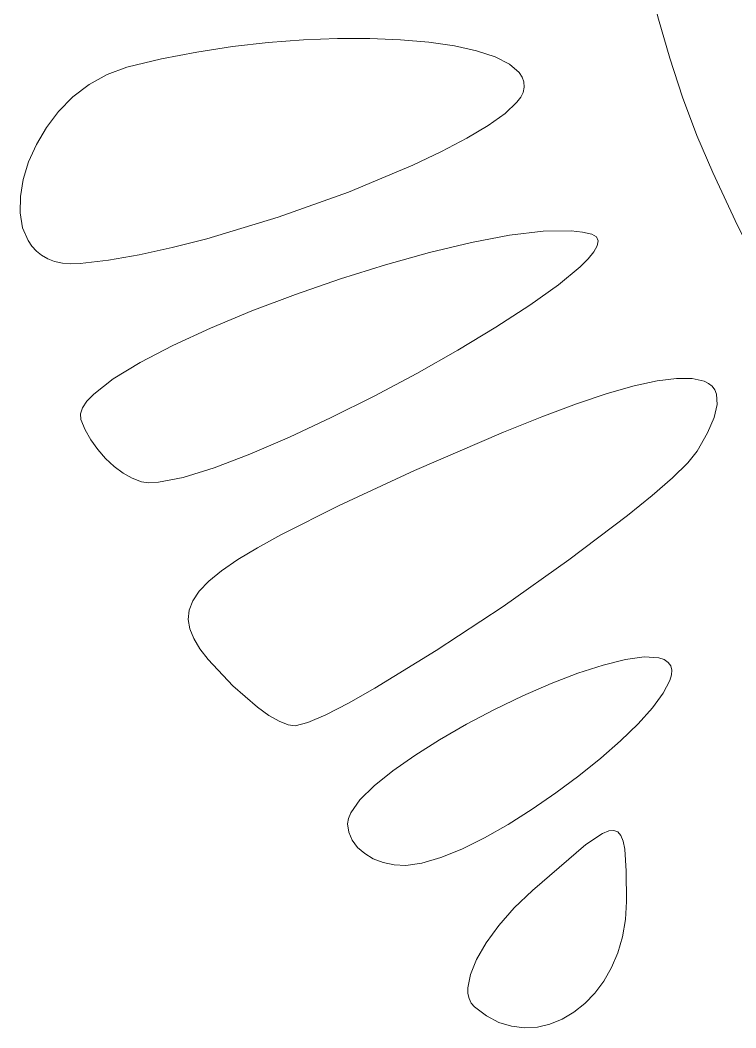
# Model space of a CAD drawing. Header units: millimetres. Extents: x -199 to 251, y -179 to 271.
# Drawn here: x -68.2 to -57.43, y 143.13 to 158.3 of the extents above; entities that cross this region are included whole.
import ezdxf

# ---------------------------------------------------------------- set-up
doc = ezdxf.new("R2010")
doc.units = ezdxf.units.MM
doc.header["$MEASUREMENT"] = 0
doc.layers.add('Camada 1', color=7, linetype='Continuous')

msp = doc.modelspace()

# ---------------------------------------------------------------- linework, layer by layer
at = {"layer": 'Camada 1', "color": 250, "lineweight": 18}
for points, knots in [([(-56.6827, 153.9905), (-56.6827, 153.9905), (-56.5632, 153.869), (-56.5632, 153.869), (-56.5632, 153.869), (-56.5632, 153.869), (-56.4482, 153.785), (-56.4482, 153.785), (-56.4482, 153.785), (-56.4482, 153.785), (-56.336, 153.7374), (-56.336, 153.7374), (-56.336, 153.7374), (-56.336, 153.7374), (-56.2254, 153.7247), (-56.2254, 153.7247), (-56.2254, 153.7247), (-56.2254, 153.7247), (-56.1145, 153.7455), (-56.1145, 153.7455), (-56.1145, 153.7455), (-56.1145, 153.7455), (-56.0021, 153.7986), (-56.0021, 153.7986), (-56.0021, 153.7986), (-56.0021, 153.7986), (-55.8864, 153.8825), (-55.8864, 153.8825), (-55.8864, 153.8825), (-55.8864, 153.8825), (-55.6393, 154.1376), (-55.6393, 154.1376), (-55.6393, 154.1376), (-55.6393, 154.1376), (-55.4696, 154.3619), (-55.4696, 154.3619), (-55.4696, 154.3619), (-55.4696, 154.3619), (-55.3417, 154.5782), (-55.3417, 154.5782), (-55.3417, 154.5782), (-55.3417, 154.5782), (-55.256, 154.7836), (-55.256, 154.7836), (-55.256, 154.7836), (-55.256, 154.7836), (-55.2129, 154.9753), (-55.2129, 154.9753), (-55.2129, 154.9753), (-55.2129, 154.9753), (-55.2127, 155.1501), (-55.2127, 155.1501), (-55.2127, 155.1501), (-55.2127, 155.1501), (-55.2557, 155.3053), (-55.2557, 155.3053), (-55.2557, 155.3053), (-55.2557, 155.3053), (-55.3422, 155.4379), (-55.3422, 155.4379), (-55.3422, 155.4379), (-55.3422, 155.4379), (-55.4727, 155.5449), (-55.4727, 155.5449), (-55.4727, 155.5449), (-55.4727, 155.5449), (-55.5455, 155.6045), (-55.5455, 155.6045), (-55.5455, 155.6045), (-55.5455, 155.6045), (-55.6255, 155.6978), (-55.6255, 155.6978), (-55.6255, 155.6978), (-55.6255, 155.6978), (-55.8034, 155.977), (-55.8034, 155.977), (-55.8034, 155.977), (-55.8034, 155.977), (-56.0001, 156.3667), (-56.0001, 156.3667), (-56.0001, 156.3667), (-56.0001, 156.3667), (-56.2089, 156.8509), (-56.2089, 156.8509), (-56.2089, 156.8509), (-56.2089, 156.8509), (-56.4237, 157.4139), (-56.4237, 157.4139), (-56.4237, 157.4139), (-56.4237, 157.4139), (-56.6379, 158.0396), (-56.6379, 158.0396), (-56.6379, 158.0396), (-56.6379, 158.0396), (-56.845, 158.7121), (-56.845, 158.7121), (-56.845, 158.7121), (-56.845, 158.7121), (-57.0387, 159.4156), (-57.0387, 159.4156), (-57.0387, 159.4156), (-57.0387, 159.4156), (-57.2305, 160.1109), (-57.2305, 160.1109), (-57.2305, 160.1109), (-57.2305, 160.1109), (-57.4318, 160.7596), (-57.4318, 160.7596), (-57.4318, 160.7596), (-57.4318, 160.7596), (-57.6366, 161.3475), (-57.6366, 161.3475), (-57.6366, 161.3475), (-57.6366, 161.3475), (-57.8389, 161.8603), (-57.8389, 161.8603), (-57.8389, 161.8603), (-57.8389, 161.8603), (-58.0327, 162.2838), (-58.0327, 162.2838), (-58.0327, 162.2838), (-58.0327, 162.2838), (-58.212, 162.6039), (-58.212, 162.6039), (-58.212, 162.6039), (-58.212, 162.6039), (-58.3708, 162.8064), (-58.3708, 162.8064), (-58.3708, 162.8064), (-58.3708, 162.8064), (-58.4407, 162.859), (-58.4407, 162.859), (-58.4407, 162.859), (-58.4407, 162.859), (-58.5032, 162.877), (-58.5032, 162.877), (-58.5032, 162.877), (-58.5032, 162.877), (-58.5942, 162.8656), (-58.5942, 162.8656), (-58.5942, 162.8656), (-58.5942, 162.8656), (-58.677, 162.8321), (-58.677, 162.8321), (-58.677, 162.8321), (-58.677, 162.8321), (-58.7517, 162.7773), (-58.7517, 162.7773), (-58.7517, 162.7773), (-58.7517, 162.7773), (-58.8181, 162.7022), (-58.8181, 162.7022), (-58.8181, 162.7022), (-58.8181, 162.7022), (-58.8765, 162.6076), (-58.8765, 162.6076), (-58.8765, 162.6076), (-58.8765, 162.6076), (-58.9271, 162.4944), (-58.9271, 162.4944), (-58.9271, 162.4944), (-58.9271, 162.4944), (-59.0047, 162.2162), (-59.0047, 162.2162), (-59.0047, 162.2162), (-59.0047, 162.2162), (-59.0518, 161.8746), (-59.0518, 161.8746), (-59.0518, 161.8746), (-59.0518, 161.8746), (-59.0692, 161.477), (-59.0692, 161.477), (-59.0692, 161.477), (-59.0692, 161.477), (-59.0575, 161.0304), (-59.0575, 161.0304), (-59.0575, 161.0304), (-59.0575, 161.0304), (-59.0176, 160.5423), (-59.0176, 160.5423), (-59.0176, 160.5423), (-59.0176, 160.5423), (-58.9502, 160.0198), (-58.9502, 160.0198), (-58.9502, 160.0198), (-58.9502, 160.0198), (-58.8561, 159.4701), (-58.8561, 159.4701), (-58.8561, 159.4701), (-58.8561, 159.4701), (-58.7361, 158.9005), (-58.7361, 158.9005), (-58.7361, 158.9005), (-58.7361, 158.9005), (-58.5909, 158.3182), (-58.5909, 158.3182), (-58.5909, 158.3182), (-58.5909, 158.3182), (-58.4212, 157.7305), (-58.4212, 157.7305), (-58.4212, 157.7305), (-58.4212, 157.7305), (-58.228, 157.1445), (-58.228, 157.1445), (-58.228, 157.1445), (-58.228, 157.1445), (-58.0119, 156.5676), (-58.0119, 156.5676), (-58.0119, 156.5676), (-58.0119, 156.5676), (-57.7737, 156.0068), (-57.7737, 156.0068), (-57.7737, 156.0068), (-57.7737, 156.0068), (-57.4012, 155.2091), (-57.4012, 155.2091), (-57.4012, 155.2091), (-57.4012, 155.2091), (-57.0835, 154.5941), (-57.0835, 154.5941), (-57.0835, 154.5941), (-57.0835, 154.5941), (-56.8082, 154.151), (-56.8082, 154.151), (-56.8082, 154.151), (-56.8082, 154.151), (-56.6827, 153.9905), (-56.6827, 153.9905)], [0, 0, 0, 0, 0.0172414, 0.0172414, 0.0172414, 0.0172414, 0.0344828, 0.0344828, 0.0344828, 0.0344828, 0.0517241, 0.0517241, 0.0517241, 0.0517241, 0.0689655, 0.0689655, 0.0689655, 0.0689655, 0.0862069, 0.0862069, 0.0862069, 0.0862069, 0.1034483, 0.1034483, 0.1034483, 0.1034483, 0.1206897, 0.1206897, 0.1206897, 0.1206897, 0.137931, 0.137931, 0.137931, 0.137931, 0.1551724, 0.1551724, 0.1551724, 0.1551724, 0.1724138, 0.1724138, 0.1724138, 0.1724138, 0.1896552, 0.1896552, 0.1896552, 0.1896552, 0.2068966, 0.2068966, 0.2068966, 0.2068966, 0.2241379, 0.2241379, 0.2241379, 0.2241379, 0.2413793, 0.2413793, 0.2413793, 0.2413793, 0.2586207, 0.2586207, 0.2586207, 0.2586207, 0.2758621, 0.2758621, 0.2758621, 0.2758621, 0.2931034, 0.2931034, 0.2931034, 0.2931034, 0.3103448, 0.3103448, 0.3103448, 0.3103448, 0.3275862, 0.3275862, 0.3275862, 0.3275862, 0.3448276, 0.3448276, 0.3448276, 0.3448276, 0.362069, 0.362069, 0.362069, 0.362069, 0.3793103, 0.3793103, 0.3793103, 0.3793103, 0.3965517, 0.3965517, 0.3965517, 0.3965517, 0.4137931, 0.4137931, 0.4137931, 0.4137931, 0.4310345, 0.4310345, 0.4310345, 0.4310345, 0.4482759, 0.4482759, 0.4482759, 0.4482759, 0.4655172, 0.4655172, 0.4655172, 0.4655172, 0.4827586, 0.4827586, 0.4827586, 0.4827586, 0.5, 0.5, 0.5, 0.5, 0.5172414, 0.5172414, 0.5172414, 0.5172414, 0.5344828, 0.5344828, 0.5344828, 0.5344828, 0.5517241, 0.5517241, 0.5517241, 0.5517241, 0.5689655, 0.5689655, 0.5689655, 0.5689655, 0.5862069, 0.5862069, 0.5862069, 0.5862069, 0.6034483, 0.6034483, 0.6034483, 0.6034483, 0.6206897, 0.6206897, 0.6206897, 0.6206897, 0.637931, 0.637931, 0.637931, 0.637931, 0.6551724, 0.6551724, 0.6551724, 0.6551724, 0.6724138, 0.6724138, 0.6724138, 0.6724138, 0.6896552, 0.6896552, 0.6896552, 0.6896552, 0.7068966, 0.7068966, 0.7068966, 0.7068966, 0.7241379, 0.7241379, 0.7241379, 0.7241379, 0.7413793, 0.7413793, 0.7413793, 0.7413793, 0.7586207, 0.7586207, 0.7586207, 0.7586207, 0.7758621, 0.7758621, 0.7758621, 0.7758621, 0.7931034, 0.7931034, 0.7931034, 0.7931034, 0.8103448, 0.8103448, 0.8103448, 0.8103448, 0.8275862, 0.8275862, 0.8275862, 0.8275862, 0.8448276, 0.8448276, 0.8448276, 0.8448276, 0.862069, 0.862069, 0.862069, 0.862069, 0.8793103, 0.8793103, 0.8793103, 0.8793103, 0.8965517, 0.8965517, 0.8965517, 0.8965517, 0.9137931, 0.9137931, 0.9137931, 0.9137931, 0.9310345, 0.9310345, 0.9310345, 0.9310345, 0.9482759, 0.9482759, 0.9482759, 0.9482759, 0.9655172, 0.9655172, 0.9655172, 0.9655172, 1, 1, 1, 1]), ([(-60.6116, 157.2953), (-60.6116, 157.2953), (-60.6164, 157.3722), (-60.6164, 157.3722), (-60.6164, 157.3722), (-60.6164, 157.3722), (-60.6419, 157.445), (-60.6419, 157.445), (-60.6419, 157.445), (-60.6419, 157.445), (-60.6872, 157.5138), (-60.6872, 157.5138), (-60.6872, 157.5138), (-60.6872, 157.5138), (-60.8341, 157.6392), (-60.8341, 157.6392), (-60.8341, 157.6392), (-60.8341, 157.6392), (-61.0502, 157.7478), (-61.0502, 157.7478), (-61.0502, 157.7478), (-61.0502, 157.7478), (-61.3289, 157.8394), (-61.3289, 157.8394), (-61.3289, 157.8394), (-61.3289, 157.8394), (-61.6635, 157.9133), (-61.6635, 157.9133), (-61.6635, 157.9133), (-61.6635, 157.9133), (-62.0471, 157.9692), (-62.0471, 157.9692), (-62.0471, 157.9692), (-62.0471, 157.9692), (-62.473, 158.0068), (-62.473, 158.0068), (-62.473, 158.0068), (-62.473, 158.0068), (-62.9346, 158.0255), (-62.9346, 158.0255), (-62.9346, 158.0255), (-62.9346, 158.0255), (-63.4251, 158.0249), (-63.4251, 158.0249), (-63.4251, 158.0249), (-63.4251, 158.0249), (-63.9376, 158.0046), (-63.9376, 158.0046), (-63.9376, 158.0046), (-63.9376, 158.0046), (-64.4655, 157.9642), (-64.4655, 157.9642), (-64.4655, 157.9642), (-64.4655, 157.9642), (-65.0021, 157.9032), (-65.0021, 157.9032), (-65.0021, 157.9032), (-65.0021, 157.9032), (-65.5406, 157.8213), (-65.5406, 157.8213), (-65.5406, 157.8213), (-65.5406, 157.8213), (-66.0742, 157.7179), (-66.0742, 157.7179), (-66.0742, 157.7179), (-66.0742, 157.7179), (-66.5962, 157.5928), (-66.5962, 157.5928), (-66.5962, 157.5928), (-66.5962, 157.5928), (-66.8931, 157.4862), (-66.8931, 157.4862), (-66.8931, 157.4862), (-66.8931, 157.4862), (-67.1643, 157.335), (-67.1643, 157.335), (-67.1643, 157.335), (-67.1643, 157.335), (-67.4081, 157.1467), (-67.4081, 157.1467), (-67.4081, 157.1467), (-67.4081, 157.1467), (-67.6228, 156.9285), (-67.6228, 156.9285), (-67.6228, 156.9285), (-67.6228, 156.9285), (-67.8065, 156.6877), (-67.8065, 156.6877), (-67.8065, 156.6877), (-67.8065, 156.6877), (-67.9577, 156.4316), (-67.9577, 156.4316), (-67.9577, 156.4316), (-67.9577, 156.4316), (-68.0746, 156.1676), (-68.0746, 156.1676), (-68.0746, 156.1676), (-68.0746, 156.1676), (-68.1554, 155.9029), (-68.1554, 155.9029), (-68.1554, 155.9029), (-68.1554, 155.9029), (-68.1984, 155.6449), (-68.1984, 155.6449), (-68.1984, 155.6449), (-68.1984, 155.6449), (-68.202, 155.4009), (-68.202, 155.4009), (-68.202, 155.4009), (-68.202, 155.4009), (-68.1642, 155.178), (-68.1642, 155.178), (-68.1642, 155.178), (-68.1642, 155.178), (-68.0835, 154.9839), (-68.0835, 154.9839), (-68.0835, 154.9839), (-68.0835, 154.9839), (-68.0265, 154.8998), (-68.0265, 154.8998), (-68.0265, 154.8998), (-68.0265, 154.8998), (-67.9581, 154.8255), (-67.9581, 154.8255), (-67.9581, 154.8255), (-67.9581, 154.8255), (-67.8781, 154.7622), (-67.8781, 154.7622), (-67.8781, 154.7622), (-67.8781, 154.7622), (-67.7863, 154.7104), (-67.7863, 154.7104), (-67.7863, 154.7104), (-67.7863, 154.7104), (-67.6824, 154.6713), (-67.6824, 154.6713), (-67.6824, 154.6713), (-67.6824, 154.6713), (-67.5662, 154.6458), (-67.5662, 154.6458), (-67.5662, 154.6458), (-67.5662, 154.6458), (-67.4376, 154.6347), (-67.4376, 154.6347), (-67.4376, 154.6347), (-67.4376, 154.6347), (-67.2963, 154.639), (-67.2963, 154.639), (-67.2963, 154.639), (-67.2963, 154.639), (-66.8737, 154.6889), (-66.8737, 154.6889), (-66.8737, 154.6889), (-66.8737, 154.6889), (-66.4094, 154.7699), (-66.4094, 154.7699), (-66.4094, 154.7699), (-66.4094, 154.7699), (-65.9126, 154.8787), (-65.9126, 154.8787), (-65.9126, 154.8787), (-65.9126, 154.8787), (-65.3924, 155.0117), (-65.3924, 155.0117), (-65.3924, 155.0117), (-65.3924, 155.0117), (-64.3179, 155.336), (-64.3179, 155.336), (-64.3179, 155.336), (-64.3179, 155.336), (-63.2586, 155.7149), (-63.2586, 155.7149), (-63.2586, 155.7149), (-63.2586, 155.7149), (-62.2873, 156.1203), (-62.2873, 156.1203), (-62.2873, 156.1203), (-62.2873, 156.1203), (-61.8573, 156.3242), (-61.8573, 156.3242), (-61.8573, 156.3242), (-61.8573, 156.3242), (-61.4767, 156.5241), (-61.4767, 156.5241), (-61.4767, 156.5241), (-61.4767, 156.5241), (-61.1543, 156.7167), (-61.1543, 156.7167), (-61.1543, 156.7167), (-61.1543, 156.7167), (-60.8995, 156.8983), (-60.8995, 156.8983), (-60.8995, 156.8983), (-60.8995, 156.8983), (-60.7212, 157.0654), (-60.7212, 157.0654), (-60.7212, 157.0654), (-60.7212, 157.0654), (-60.6635, 157.1425), (-60.6635, 157.1425), (-60.6635, 157.1425), (-60.6635, 157.1425), (-60.6284, 157.2147), (-60.6284, 157.2147), (-60.6284, 157.2147), (-60.6284, 157.2147), (-60.6116, 157.2953), (-60.6116, 157.2953)], [0, 0, 0, 0, 0.0188679, 0.0188679, 0.0188679, 0.0188679, 0.0377358, 0.0377358, 0.0377358, 0.0377358, 0.0566038, 0.0566038, 0.0566038, 0.0566038, 0.0754717, 0.0754717, 0.0754717, 0.0754717, 0.0943396, 0.0943396, 0.0943396, 0.0943396, 0.1132075, 0.1132075, 0.1132075, 0.1132075, 0.1320755, 0.1320755, 0.1320755, 0.1320755, 0.1509434, 0.1509434, 0.1509434, 0.1509434, 0.1698113, 0.1698113, 0.1698113, 0.1698113, 0.1886792, 0.1886792, 0.1886792, 0.1886792, 0.2075472, 0.2075472, 0.2075472, 0.2075472, 0.2264151, 0.2264151, 0.2264151, 0.2264151, 0.245283, 0.245283, 0.245283, 0.245283, 0.2641509, 0.2641509, 0.2641509, 0.2641509, 0.2830189, 0.2830189, 0.2830189, 0.2830189, 0.3018868, 0.3018868, 0.3018868, 0.3018868, 0.3207547, 0.3207547, 0.3207547, 0.3207547, 0.3396226, 0.3396226, 0.3396226, 0.3396226, 0.3584906, 0.3584906, 0.3584906, 0.3584906, 0.3773585, 0.3773585, 0.3773585, 0.3773585, 0.3962264, 0.3962264, 0.3962264, 0.3962264, 0.4150943, 0.4150943, 0.4150943, 0.4150943, 0.4339623, 0.4339623, 0.4339623, 0.4339623, 0.4528302, 0.4528302, 0.4528302, 0.4528302, 0.4716981, 0.4716981, 0.4716981, 0.4716981, 0.490566, 0.490566, 0.490566, 0.490566, 0.509434, 0.509434, 0.509434, 0.509434, 0.5283019, 0.5283019, 0.5283019, 0.5283019, 0.5471698, 0.5471698, 0.5471698, 0.5471698, 0.5660377, 0.5660377, 0.5660377, 0.5660377, 0.5849057, 0.5849057, 0.5849057, 0.5849057, 0.6037736, 0.6037736, 0.6037736, 0.6037736, 0.6226415, 0.6226415, 0.6226415, 0.6226415, 0.6415094, 0.6415094, 0.6415094, 0.6415094, 0.6603774, 0.6603774, 0.6603774, 0.6603774, 0.6792453, 0.6792453, 0.6792453, 0.6792453, 0.6981132, 0.6981132, 0.6981132, 0.6981132, 0.7169811, 0.7169811, 0.7169811, 0.7169811, 0.7358491, 0.7358491, 0.7358491, 0.7358491, 0.754717, 0.754717, 0.754717, 0.754717, 0.7735849, 0.7735849, 0.7735849, 0.7735849, 0.7924528, 0.7924528, 0.7924528, 0.7924528, 0.8113208, 0.8113208, 0.8113208, 0.8113208, 0.8301887, 0.8301887, 0.8301887, 0.8301887, 0.8490566, 0.8490566, 0.8490566, 0.8490566, 0.8679245, 0.8679245, 0.8679245, 0.8679245, 0.8867925, 0.8867925, 0.8867925, 0.8867925, 0.9056604, 0.9056604, 0.9056604, 0.9056604, 0.9245283, 0.9245283, 0.9245283, 0.9245283, 0.9433962, 0.9433962, 0.9433962, 0.9433962, 0.9622642, 0.9622642, 0.9622642, 0.9622642, 1, 1, 1, 1]), ([(-59.498, 154.9791), (-59.498, 154.9791), (-59.5243, 155.0378), (-59.5243, 155.0378), (-59.5243, 155.0378), (-59.5243, 155.0378), (-59.5931, 155.0781), (-59.5931, 155.0781), (-59.5931, 155.0781), (-59.5931, 155.0781), (-59.7354, 155.1128), (-59.7354, 155.1128), (-59.7354, 155.1128), (-59.7354, 155.1128), (-59.9063, 155.1315), (-59.9063, 155.1315), (-59.9063, 155.1315), (-59.9063, 155.1315), (-60.3252, 155.1246), (-60.3252, 155.1246), (-60.3252, 155.1246), (-60.3252, 155.1246), (-60.8317, 155.0635), (-60.8317, 155.0635), (-60.8317, 155.0635), (-60.8317, 155.0635), (-61.4082, 154.9549), (-61.4082, 154.9549), (-61.4082, 154.9549), (-61.4082, 154.9549), (-62.0368, 154.8052), (-62.0368, 154.8052), (-62.0368, 154.8052), (-62.0368, 154.8052), (-62.6996, 154.6208), (-62.6996, 154.6208), (-62.6996, 154.6208), (-62.6996, 154.6208), (-63.3788, 154.4082), (-63.3788, 154.4082), (-63.3788, 154.4082), (-63.3788, 154.4082), (-64.0566, 154.174), (-64.0566, 154.174), (-64.0566, 154.174), (-64.0566, 154.174), (-64.7152, 153.9244), (-64.7152, 153.9244), (-64.7152, 153.9244), (-64.7152, 153.9244), (-65.3366, 153.6659), (-65.3366, 153.6659), (-65.3366, 153.6659), (-65.3366, 153.6659), (-65.9032, 153.4051), (-65.9032, 153.4051), (-65.9032, 153.4051), (-65.9032, 153.4051), (-66.397, 153.1484), (-66.397, 153.1484), (-66.397, 153.1484), (-66.397, 153.1484), (-66.8001, 152.9022), (-66.8001, 152.9022), (-66.8001, 152.9022), (-66.8001, 152.9022), (-67.0949, 152.6729), (-67.0949, 152.6729), (-67.0949, 152.6729), (-67.0949, 152.6729), (-67.1961, 152.5667), (-67.1961, 152.5667), (-67.1961, 152.5667), (-67.1961, 152.5667), (-67.2634, 152.4671), (-67.2634, 152.4671), (-67.2634, 152.4671), (-67.2634, 152.4671), (-67.2948, 152.375), (-67.2948, 152.375), (-67.2948, 152.375), (-67.2948, 152.375), (-67.2879, 152.2913), (-67.2879, 152.2913), (-67.2879, 152.2913), (-67.2879, 152.2913), (-67.2235, 152.136), (-67.2235, 152.136), (-67.2235, 152.136), (-67.2235, 152.136), (-67.1376, 151.984), (-67.1376, 151.984), (-67.1376, 151.984), (-67.1376, 151.984), (-67.0338, 151.8389), (-67.0338, 151.8389), (-67.0338, 151.8389), (-67.0338, 151.8389), (-66.9157, 151.7048), (-66.9157, 151.7048), (-66.9157, 151.7048), (-66.9157, 151.7048), (-66.7873, 151.5854), (-66.7873, 151.5854), (-66.7873, 151.5854), (-66.7873, 151.5854), (-66.6522, 151.4847), (-66.6522, 151.4847), (-66.6522, 151.4847), (-66.6522, 151.4847), (-66.5143, 151.4063), (-66.5143, 151.4063), (-66.5143, 151.4063), (-66.5143, 151.4063), (-66.3771, 151.3542), (-66.3771, 151.3542), (-66.3771, 151.3542), (-66.3771, 151.3542), (-66.2634, 151.3385), (-66.2634, 151.3385), (-66.2634, 151.3385), (-66.2634, 151.3385), (-66.119, 151.3448), (-66.119, 151.3448), (-66.119, 151.3448), (-66.119, 151.3448), (-65.7473, 151.4179), (-65.7473, 151.4179), (-65.7473, 151.4179), (-65.7473, 151.4179), (-65.2819, 151.5625), (-65.2819, 151.5625), (-65.2819, 151.5625), (-65.2819, 151.5625), (-64.7421, 151.7682), (-64.7421, 151.7682), (-64.7421, 151.7682), (-64.7421, 151.7682), (-64.1476, 152.0239), (-64.1476, 152.0239), (-64.1476, 152.0239), (-64.1476, 152.0239), (-63.518, 152.3192), (-63.518, 152.3192), (-63.518, 152.3192), (-63.518, 152.3192), (-62.8727, 152.6431), (-62.8727, 152.6431), (-62.8727, 152.6431), (-62.8727, 152.6431), (-62.2314, 152.985), (-62.2314, 152.985), (-62.2314, 152.985), (-62.2314, 152.985), (-61.6137, 153.3341), (-61.6137, 153.3341), (-61.6137, 153.3341), (-61.6137, 153.3341), (-61.0391, 153.6797), (-61.0391, 153.6797), (-61.0391, 153.6797), (-61.0391, 153.6797), (-60.5272, 154.0111), (-60.5272, 154.0111), (-60.5272, 154.0111), (-60.5272, 154.0111), (-60.0976, 154.3174), (-60.0976, 154.3174), (-60.0976, 154.3174), (-60.0976, 154.3174), (-59.7698, 154.5881), (-59.7698, 154.5881), (-59.7698, 154.5881), (-59.7698, 154.5881), (-59.6502, 154.7066), (-59.6502, 154.7066), (-59.6502, 154.7066), (-59.6502, 154.7066), (-59.5634, 154.8122), (-59.5634, 154.8122), (-59.5634, 154.8122), (-59.5634, 154.8122), (-59.5118, 154.9035), (-59.5118, 154.9035), (-59.5118, 154.9035), (-59.5118, 154.9035), (-59.498, 154.9791), (-59.498, 154.9791)], [0, 0, 0, 0, 0.0208333, 0.0208333, 0.0208333, 0.0208333, 0.0416667, 0.0416667, 0.0416667, 0.0416667, 0.0625, 0.0625, 0.0625, 0.0625, 0.0833333, 0.0833333, 0.0833333, 0.0833333, 0.1041667, 0.1041667, 0.1041667, 0.1041667, 0.125, 0.125, 0.125, 0.125, 0.1458333, 0.1458333, 0.1458333, 0.1458333, 0.1666667, 0.1666667, 0.1666667, 0.1666667, 0.1875, 0.1875, 0.1875, 0.1875, 0.2083333, 0.2083333, 0.2083333, 0.2083333, 0.2291667, 0.2291667, 0.2291667, 0.2291667, 0.25, 0.25, 0.25, 0.25, 0.2708333, 0.2708333, 0.2708333, 0.2708333, 0.2916667, 0.2916667, 0.2916667, 0.2916667, 0.3125, 0.3125, 0.3125, 0.3125, 0.3333333, 0.3333333, 0.3333333, 0.3333333, 0.3541667, 0.3541667, 0.3541667, 0.3541667, 0.375, 0.375, 0.375, 0.375, 0.3958333, 0.3958333, 0.3958333, 0.3958333, 0.4166667, 0.4166667, 0.4166667, 0.4166667, 0.4375, 0.4375, 0.4375, 0.4375, 0.4583333, 0.4583333, 0.4583333, 0.4583333, 0.4791667, 0.4791667, 0.4791667, 0.4791667, 0.5, 0.5, 0.5, 0.5, 0.5208333, 0.5208333, 0.5208333, 0.5208333, 0.5416667, 0.5416667, 0.5416667, 0.5416667, 0.5625, 0.5625, 0.5625, 0.5625, 0.5833333, 0.5833333, 0.5833333, 0.5833333, 0.6041667, 0.6041667, 0.6041667, 0.6041667, 0.625, 0.625, 0.625, 0.625, 0.6458333, 0.6458333, 0.6458333, 0.6458333, 0.6666667, 0.6666667, 0.6666667, 0.6666667, 0.6875, 0.6875, 0.6875, 0.6875, 0.7083333, 0.7083333, 0.7083333, 0.7083333, 0.7291667, 0.7291667, 0.7291667, 0.7291667, 0.75, 0.75, 0.75, 0.75, 0.7708333, 0.7708333, 0.7708333, 0.7708333, 0.7916667, 0.7916667, 0.7916667, 0.7916667, 0.8125, 0.8125, 0.8125, 0.8125, 0.8333333, 0.8333333, 0.8333333, 0.8333333, 0.8541667, 0.8541667, 0.8541667, 0.8541667, 0.875, 0.875, 0.875, 0.875, 0.8958333, 0.8958333, 0.8958333, 0.8958333, 0.9166667, 0.9166667, 0.9166667, 0.9166667, 0.9375, 0.9375, 0.9375, 0.9375, 0.9583333, 0.9583333, 0.9583333, 0.9583333, 1, 1, 1, 1]), ([(-57.7532, 152.3217), (-57.7532, 152.3217), (-57.7079, 152.5164), (-57.7079, 152.5164), (-57.7079, 152.5164), (-57.7079, 152.5164), (-57.7179, 152.6726), (-57.7179, 152.6726), (-57.7179, 152.6726), (-57.7179, 152.6726), (-57.7437, 152.7361), (-57.7437, 152.7361), (-57.7437, 152.7361), (-57.7437, 152.7361), (-57.7835, 152.7899), (-57.7835, 152.7899), (-57.7835, 152.7899), (-57.7835, 152.7899), (-57.8372, 152.8341), (-57.8372, 152.8341), (-57.8372, 152.8341), (-57.8372, 152.8341), (-57.9049, 152.8687), (-57.9049, 152.8687), (-57.9049, 152.8687), (-57.9049, 152.8687), (-58.0826, 152.9085), (-58.0826, 152.9085), (-58.0826, 152.9085), (-58.0826, 152.9085), (-58.3168, 152.9097), (-58.3168, 152.9097), (-58.3168, 152.9097), (-58.3168, 152.9097), (-58.6078, 152.872), (-58.6078, 152.872), (-58.6078, 152.872), (-58.6078, 152.872), (-58.9558, 152.7956), (-58.9558, 152.7956), (-58.9558, 152.7956), (-58.9558, 152.7956), (-59.3614, 152.6803), (-59.3614, 152.6803), (-59.3614, 152.6803), (-59.3614, 152.6803), (-59.8247, 152.5261), (-59.8247, 152.5261), (-59.8247, 152.5261), (-59.8247, 152.5261), (-60.346, 152.3331), (-60.346, 152.3331), (-60.346, 152.3331), (-60.346, 152.3331), (-60.9258, 152.1011), (-60.9258, 152.1011), (-60.9258, 152.1011), (-60.9258, 152.1011), (-62.2616, 151.5204), (-62.2616, 151.5204), (-62.2616, 151.5204), (-62.2616, 151.5204), (-63.3962, 150.9951), (-63.3962, 150.9951), (-63.3962, 150.9951), (-63.3962, 150.9951), (-64.2776, 150.5548), (-64.2776, 150.5548), (-64.2776, 150.5548), (-64.2776, 150.5548), (-64.6297, 150.3609), (-64.6297, 150.3609), (-64.6297, 150.3609), (-64.6297, 150.3609), (-64.926, 150.1814), (-64.926, 150.1814), (-64.926, 150.1814), (-64.926, 150.1814), (-65.169, 150.014), (-65.169, 150.014), (-65.169, 150.014), (-65.169, 150.014), (-65.3613, 149.8565), (-65.3613, 149.8565), (-65.3613, 149.8565), (-65.3613, 149.8565), (-65.5053, 149.7067), (-65.5053, 149.7067), (-65.5053, 149.7067), (-65.5053, 149.7067), (-65.6035, 149.5621), (-65.6035, 149.5621), (-65.6035, 149.5621), (-65.6035, 149.5621), (-65.6584, 149.4206), (-65.6584, 149.4206), (-65.6584, 149.4206), (-65.6584, 149.4206), (-65.6726, 149.2798), (-65.6726, 149.2798), (-65.6726, 149.2798), (-65.6726, 149.2798), (-65.6484, 149.1375), (-65.6484, 149.1375), (-65.6484, 149.1375), (-65.6484, 149.1375), (-65.5885, 148.9915), (-65.5885, 148.9915), (-65.5885, 148.9915), (-65.5885, 148.9915), (-65.4952, 148.8394), (-65.4952, 148.8394), (-65.4952, 148.8394), (-65.4952, 148.8394), (-65.3711, 148.6789), (-65.3711, 148.6789), (-65.3711, 148.6789), (-65.3711, 148.6789), (-64.9981, 148.2792), (-64.9981, 148.2792), (-64.9981, 148.2792), (-64.9981, 148.2792), (-64.6267, 147.9579), (-64.6267, 147.9579), (-64.6267, 147.9579), (-64.6267, 147.9579), (-64.4551, 147.8369), (-64.4551, 147.8369), (-64.4551, 147.8369), (-64.4551, 147.8369), (-64.3, 147.7478), (-64.3, 147.7478), (-64.3, 147.7478), (-64.3, 147.7478), (-64.1667, 147.6947), (-64.1667, 147.6947), (-64.1667, 147.6947), (-64.1667, 147.6947), (-64.0607, 147.6815), (-64.0607, 147.6815), (-64.0607, 147.6815), (-64.0607, 147.6815), (-63.8711, 147.731), (-63.8711, 147.731), (-63.8711, 147.731), (-63.8711, 147.731), (-63.5995, 147.8471), (-63.5995, 147.8471), (-63.5995, 147.8471), (-63.5995, 147.8471), (-63.2583, 148.0216), (-63.2583, 148.0216), (-63.2583, 148.0216), (-63.2583, 148.0216), (-62.8594, 148.2461), (-62.8594, 148.2461), (-62.8594, 148.2461), (-62.8594, 148.2461), (-61.9375, 148.8118), (-61.9375, 148.8118), (-61.9375, 148.8118), (-61.9375, 148.8118), (-60.9313, 149.478), (-60.9313, 149.478), (-60.9313, 149.478), (-60.9313, 149.478), (-59.938, 150.1779), (-59.938, 150.1779), (-59.938, 150.1779), (-59.938, 150.1779), (-59.0548, 150.8453), (-59.0548, 150.8453), (-59.0548, 150.8453), (-59.0548, 150.8453), (-58.685, 151.146), (-58.685, 151.146), (-58.685, 151.146), (-58.685, 151.146), (-58.3791, 151.4135), (-58.3791, 151.4135), (-58.3791, 151.4135), (-58.3791, 151.4135), (-58.1495, 151.6397), (-58.1495, 151.6397), (-58.1495, 151.6397), (-58.1495, 151.6397), (-58.0082, 151.8161), (-58.0082, 151.8161), (-58.0082, 151.8161), (-58.0082, 151.8161), (-57.8534, 152.0882), (-57.8534, 152.0882), (-57.8534, 152.0882), (-57.8534, 152.0882), (-57.7532, 152.3217), (-57.7532, 152.3217)], [0, 0, 0, 0, 0.02, 0.02, 0.02, 0.02, 0.04, 0.04, 0.04, 0.04, 0.06, 0.06, 0.06, 0.06, 0.08, 0.08, 0.08, 0.08, 0.1, 0.1, 0.1, 0.1, 0.12, 0.12, 0.12, 0.12, 0.14, 0.14, 0.14, 0.14, 0.16, 0.16, 0.16, 0.16, 0.18, 0.18, 0.18, 0.18, 0.2, 0.2, 0.2, 0.2, 0.22, 0.22, 0.22, 0.22, 0.24, 0.24, 0.24, 0.24, 0.26, 0.26, 0.26, 0.26, 0.28, 0.28, 0.28, 0.28, 0.3, 0.3, 0.3, 0.3, 0.32, 0.32, 0.32, 0.32, 0.34, 0.34, 0.34, 0.34, 0.36, 0.36, 0.36, 0.36, 0.38, 0.38, 0.38, 0.38, 0.4, 0.4, 0.4, 0.4, 0.42, 0.42, 0.42, 0.42, 0.44, 0.44, 0.44, 0.44, 0.46, 0.46, 0.46, 0.46, 0.48, 0.48, 0.48, 0.48, 0.5, 0.5, 0.5, 0.5, 0.52, 0.52, 0.52, 0.52, 0.54, 0.54, 0.54, 0.54, 0.56, 0.56, 0.56, 0.56, 0.58, 0.58, 0.58, 0.58, 0.6, 0.6, 0.6, 0.6, 0.62, 0.62, 0.62, 0.62, 0.64, 0.64, 0.64, 0.64, 0.66, 0.66, 0.66, 0.66, 0.68, 0.68, 0.68, 0.68, 0.7, 0.7, 0.7, 0.7, 0.72, 0.72, 0.72, 0.72, 0.74, 0.74, 0.74, 0.74, 0.76, 0.76, 0.76, 0.76, 0.78, 0.78, 0.78, 0.78, 0.8, 0.8, 0.8, 0.8, 0.82, 0.82, 0.82, 0.82, 0.84, 0.84, 0.84, 0.84, 0.86, 0.86, 0.86, 0.86, 0.88, 0.88, 0.88, 0.88, 0.9, 0.9, 0.9, 0.9, 0.92, 0.92, 0.92, 0.92, 0.94, 0.94, 0.94, 0.94, 0.96, 0.96, 0.96, 0.96, 1, 1, 1, 1]), ([(-58.4194, 148.3614), (-58.4194, 148.3614), (-58.3957, 148.4448), (-58.3957, 148.4448), (-58.3957, 148.4448), (-58.3957, 148.4448), (-58.3911, 148.5188), (-58.3911, 148.5188), (-58.3911, 148.5188), (-58.3911, 148.5188), (-58.4065, 148.5825), (-58.4065, 148.5825), (-58.4065, 148.5825), (-58.4065, 148.5825), (-58.4429, 148.6352), (-58.4429, 148.6352), (-58.4429, 148.6352), (-58.4429, 148.6352), (-58.5044, 148.6777), (-58.5044, 148.6777), (-58.5044, 148.6777), (-58.5044, 148.6777), (-58.5863, 148.705), (-58.5863, 148.705), (-58.5863, 148.705), (-58.5863, 148.705), (-58.8058, 148.7176), (-58.8058, 148.7176), (-58.8058, 148.7176), (-58.8058, 148.7176), (-59.0894, 148.679), (-59.0894, 148.679), (-59.0894, 148.679), (-59.0894, 148.679), (-59.4256, 148.595), (-59.4256, 148.595), (-59.4256, 148.595), (-59.4256, 148.595), (-59.8025, 148.4716), (-59.8025, 148.4716), (-59.8025, 148.4716), (-59.8025, 148.4716), (-60.2084, 148.3146), (-60.2084, 148.3146), (-60.2084, 148.3146), (-60.2084, 148.3146), (-60.6315, 148.1301), (-60.6315, 148.1301), (-60.6315, 148.1301), (-60.6315, 148.1301), (-61.0599, 147.9239), (-61.0599, 147.9239), (-61.0599, 147.9239), (-61.0599, 147.9239), (-61.4821, 147.702), (-61.4821, 147.702), (-61.4821, 147.702), (-61.4821, 147.702), (-61.8861, 147.4703), (-61.8861, 147.4703), (-61.8861, 147.4703), (-61.8861, 147.4703), (-62.2603, 147.2346), (-62.2603, 147.2346), (-62.2603, 147.2346), (-62.2603, 147.2346), (-62.5928, 147.001), (-62.5928, 147.001), (-62.5928, 147.001), (-62.5928, 147.001), (-62.8719, 146.7753), (-62.8719, 146.7753), (-62.8719, 146.7753), (-62.8719, 146.7753), (-63.0858, 146.5635), (-63.0858, 146.5635), (-63.0858, 146.5635), (-63.0858, 146.5635), (-63.2228, 146.3714), (-63.2228, 146.3714), (-63.2228, 146.3714), (-63.2228, 146.3714), (-63.2588, 146.2846), (-63.2588, 146.2846), (-63.2588, 146.2846), (-63.2588, 146.2846), (-63.2711, 146.205), (-63.2711, 146.205), (-63.2711, 146.205), (-63.2711, 146.205), (-63.2532, 146.0763), (-63.2532, 146.0763), (-63.2532, 146.0763), (-63.2532, 146.0763), (-63.2021, 145.9569), (-63.2021, 145.9569), (-63.2021, 145.9569), (-63.2021, 145.9569), (-63.1212, 145.8493), (-63.1212, 145.8493), (-63.1212, 145.8493), (-63.1212, 145.8493), (-63.0142, 145.7561), (-63.0142, 145.7561), (-63.0142, 145.7561), (-63.0142, 145.7561), (-62.8846, 145.6798), (-62.8846, 145.6798), (-62.8846, 145.6798), (-62.8846, 145.6798), (-62.736, 145.623), (-62.736, 145.623), (-62.736, 145.623), (-62.736, 145.623), (-62.5719, 145.5883), (-62.5719, 145.5883), (-62.5719, 145.5883), (-62.5719, 145.5883), (-62.3961, 145.5783), (-62.3961, 145.5783), (-62.3961, 145.5783), (-62.3961, 145.5783), (-62.152, 145.6105), (-62.152, 145.6105), (-62.152, 145.6105), (-62.152, 145.6105), (-61.8674, 145.6951), (-61.8674, 145.6951), (-61.8674, 145.6951), (-61.8674, 145.6951), (-61.5507, 145.8253), (-61.5507, 145.8253), (-61.5507, 145.8253), (-61.5507, 145.8253), (-61.2105, 145.9945), (-61.2105, 145.9945), (-61.2105, 145.9945), (-61.2105, 145.9945), (-60.8557, 146.1959), (-60.8557, 146.1959), (-60.8557, 146.1959), (-60.8557, 146.1959), (-60.4946, 146.423), (-60.4946, 146.423), (-60.4946, 146.423), (-60.4946, 146.423), (-60.136, 146.669), (-60.136, 146.669), (-60.136, 146.669), (-60.136, 146.669), (-59.7884, 146.9272), (-59.7884, 146.9272), (-59.7884, 146.9272), (-59.7884, 146.9272), (-59.4606, 147.1912), (-59.4606, 147.1912), (-59.4606, 147.1912), (-59.4606, 147.1912), (-59.1612, 147.454), (-59.1612, 147.454), (-59.1612, 147.454), (-59.1612, 147.454), (-58.8987, 147.7091), (-58.8987, 147.7091), (-58.8987, 147.7091), (-58.8987, 147.7091), (-58.6818, 147.9498), (-58.6818, 147.9498), (-58.6818, 147.9498), (-58.6818, 147.9498), (-58.5192, 148.1695), (-58.5192, 148.1695), (-58.5192, 148.1695), (-58.5192, 148.1695), (-58.4194, 148.3614), (-58.4194, 148.3614)], [0, 0, 0, 0, 0.0222222, 0.0222222, 0.0222222, 0.0222222, 0.0444444, 0.0444444, 0.0444444, 0.0444444, 0.0666667, 0.0666667, 0.0666667, 0.0666667, 0.0888889, 0.0888889, 0.0888889, 0.0888889, 0.1111111, 0.1111111, 0.1111111, 0.1111111, 0.1333333, 0.1333333, 0.1333333, 0.1333333, 0.1555556, 0.1555556, 0.1555556, 0.1555556, 0.1777778, 0.1777778, 0.1777778, 0.1777778, 0.2, 0.2, 0.2, 0.2, 0.2222222, 0.2222222, 0.2222222, 0.2222222, 0.2444444, 0.2444444, 0.2444444, 0.2444444, 0.2666667, 0.2666667, 0.2666667, 0.2666667, 0.2888889, 0.2888889, 0.2888889, 0.2888889, 0.3111111, 0.3111111, 0.3111111, 0.3111111, 0.3333333, 0.3333333, 0.3333333, 0.3333333, 0.3555556, 0.3555556, 0.3555556, 0.3555556, 0.3777778, 0.3777778, 0.3777778, 0.3777778, 0.4, 0.4, 0.4, 0.4, 0.4222222, 0.4222222, 0.4222222, 0.4222222, 0.4444444, 0.4444444, 0.4444444, 0.4444444, 0.4666667, 0.4666667, 0.4666667, 0.4666667, 0.4888889, 0.4888889, 0.4888889, 0.4888889, 0.5111111, 0.5111111, 0.5111111, 0.5111111, 0.5333333, 0.5333333, 0.5333333, 0.5333333, 0.5555556, 0.5555556, 0.5555556, 0.5555556, 0.5777778, 0.5777778, 0.5777778, 0.5777778, 0.6, 0.6, 0.6, 0.6, 0.6222222, 0.6222222, 0.6222222, 0.6222222, 0.6444444, 0.6444444, 0.6444444, 0.6444444, 0.6666667, 0.6666667, 0.6666667, 0.6666667, 0.6888889, 0.6888889, 0.6888889, 0.6888889, 0.7111111, 0.7111111, 0.7111111, 0.7111111, 0.7333333, 0.7333333, 0.7333333, 0.7333333, 0.7555556, 0.7555556, 0.7555556, 0.7555556, 0.7777778, 0.7777778, 0.7777778, 0.7777778, 0.8, 0.8, 0.8, 0.8, 0.8222222, 0.8222222, 0.8222222, 0.8222222, 0.8444444, 0.8444444, 0.8444444, 0.8444444, 0.8666667, 0.8666667, 0.8666667, 0.8666667, 0.8888889, 0.8888889, 0.8888889, 0.8888889, 0.9111111, 0.9111111, 0.9111111, 0.9111111, 0.9333333, 0.9333333, 0.9333333, 0.9333333, 0.9555556, 0.9555556, 0.9555556, 0.9555556, 1, 1, 1, 1]), ([(-59.0752, 145.4941), (-59.0752, 145.4941), (-59.0983, 145.8242), (-59.0983, 145.8242), (-59.0983, 145.8242), (-59.0983, 145.8242), (-59.1217, 145.9415), (-59.1217, 145.9415), (-59.1217, 145.9415), (-59.1217, 145.9415), (-59.1556, 146.0273), (-59.1556, 146.0273), (-59.1556, 146.0273), (-59.1556, 146.0273), (-59.2017, 146.0819), (-59.2017, 146.0819), (-59.2017, 146.0819), (-59.2017, 146.0819), (-59.2622, 146.1054), (-59.2622, 146.1054), (-59.2622, 146.1054), (-59.2622, 146.1054), (-59.3388, 146.098), (-59.3388, 146.098), (-59.3388, 146.098), (-59.3388, 146.098), (-59.4334, 146.0601), (-59.4334, 146.0601), (-59.4334, 146.0601), (-59.4334, 146.0601), (-59.6845, 145.8932), (-59.6845, 145.8932), (-59.6845, 145.8932), (-59.6845, 145.8932), (-60.4877, 145.2022), (-60.4877, 145.2022), (-60.4877, 145.2022), (-60.4877, 145.2022), (-60.7613, 144.9374), (-60.7613, 144.9374), (-60.7613, 144.9374), (-60.7613, 144.9374), (-60.995, 144.6713), (-60.995, 144.6713), (-60.995, 144.6713), (-60.995, 144.6713), (-61.1854, 144.4112), (-61.1854, 144.4112), (-61.1854, 144.4112), (-61.1854, 144.4112), (-61.329, 144.164), (-61.329, 144.164), (-61.329, 144.164), (-61.329, 144.164), (-61.4221, 143.9372), (-61.4221, 143.9372), (-61.4221, 143.9372), (-61.4221, 143.9372), (-61.4611, 143.7378), (-61.4611, 143.7378), (-61.4611, 143.7378), (-61.4611, 143.7378), (-61.4593, 143.6507), (-61.4593, 143.6507), (-61.4593, 143.6507), (-61.4593, 143.6507), (-61.4426, 143.573), (-61.4426, 143.573), (-61.4426, 143.573), (-61.4426, 143.573), (-61.4105, 143.5059), (-61.4105, 143.5059), (-61.4105, 143.5059), (-61.4105, 143.5059), (-61.3628, 143.45), (-61.3628, 143.45), (-61.3628, 143.45), (-61.3628, 143.45), (-61.1819, 143.3129), (-61.1819, 143.3129), (-61.1819, 143.3129), (-61.1819, 143.3129), (-60.994, 143.2156), (-60.994, 143.2156), (-60.994, 143.2156), (-60.994, 143.2156), (-60.8017, 143.1563), (-60.8017, 143.1563), (-60.8017, 143.1563), (-60.8017, 143.1563), (-60.6075, 143.1332), (-60.6075, 143.1332), (-60.6075, 143.1332), (-60.6075, 143.1332), (-60.414, 143.1446), (-60.414, 143.1446), (-60.414, 143.1446), (-60.414, 143.1446), (-60.2239, 143.1888), (-60.2239, 143.1888), (-60.2239, 143.1888), (-60.2239, 143.1888), (-60.0396, 143.2638), (-60.0396, 143.2638), (-60.0396, 143.2638), (-60.0396, 143.2638), (-59.8637, 143.368), (-59.8637, 143.368), (-59.8637, 143.368), (-59.8637, 143.368), (-59.699, 143.4994), (-59.699, 143.4994), (-59.699, 143.4994), (-59.699, 143.4994), (-59.5478, 143.6565), (-59.5478, 143.6565), (-59.5478, 143.6565), (-59.5478, 143.6565), (-59.4128, 143.8373), (-59.4128, 143.8373), (-59.4128, 143.8373), (-59.4128, 143.8373), (-59.2966, 144.04), (-59.2966, 144.04), (-59.2966, 144.04), (-59.2966, 144.04), (-59.2017, 144.263), (-59.2017, 144.263), (-59.2017, 144.263), (-59.2017, 144.263), (-59.1307, 144.5044), (-59.1307, 144.5044), (-59.1307, 144.5044), (-59.1307, 144.5044), (-59.0863, 144.7624), (-59.0863, 144.7624), (-59.0863, 144.7624), (-59.0863, 144.7624), (-59.0709, 145.0353), (-59.0709, 145.0353), (-59.0709, 145.0353), (-59.0709, 145.0353), (-59.0752, 145.4941), (-59.0752, 145.4941)], [0, 0, 0, 0, 0.027027, 0.027027, 0.027027, 0.027027, 0.0540541, 0.0540541, 0.0540541, 0.0540541, 0.0810811, 0.0810811, 0.0810811, 0.0810811, 0.1081081, 0.1081081, 0.1081081, 0.1081081, 0.1351351, 0.1351351, 0.1351351, 0.1351351, 0.1621622, 0.1621622, 0.1621622, 0.1621622, 0.1891892, 0.1891892, 0.1891892, 0.1891892, 0.2162162, 0.2162162, 0.2162162, 0.2162162, 0.2432432, 0.2432432, 0.2432432, 0.2432432, 0.2702703, 0.2702703, 0.2702703, 0.2702703, 0.2972973, 0.2972973, 0.2972973, 0.2972973, 0.3243243, 0.3243243, 0.3243243, 0.3243243, 0.3513514, 0.3513514, 0.3513514, 0.3513514, 0.3783784, 0.3783784, 0.3783784, 0.3783784, 0.4054054, 0.4054054, 0.4054054, 0.4054054, 0.4324324, 0.4324324, 0.4324324, 0.4324324, 0.4594595, 0.4594595, 0.4594595, 0.4594595, 0.4864865, 0.4864865, 0.4864865, 0.4864865, 0.5135135, 0.5135135, 0.5135135, 0.5135135, 0.5405405, 0.5405405, 0.5405405, 0.5405405, 0.5675676, 0.5675676, 0.5675676, 0.5675676, 0.5945946, 0.5945946, 0.5945946, 0.5945946, 0.6216216, 0.6216216, 0.6216216, 0.6216216, 0.6486486, 0.6486486, 0.6486486, 0.6486486, 0.6756757, 0.6756757, 0.6756757, 0.6756757, 0.7027027, 0.7027027, 0.7027027, 0.7027027, 0.7297297, 0.7297297, 0.7297297, 0.7297297, 0.7567568, 0.7567568, 0.7567568, 0.7567568, 0.7837838, 0.7837838, 0.7837838, 0.7837838, 0.8108108, 0.8108108, 0.8108108, 0.8108108, 0.8378378, 0.8378378, 0.8378378, 0.8378378, 0.8648649, 0.8648649, 0.8648649, 0.8648649, 0.8918919, 0.8918919, 0.8918919, 0.8918919, 0.9189189, 0.9189189, 0.9189189, 0.9189189, 0.9459459, 0.9459459, 0.9459459, 0.9459459, 1, 1, 1, 1])]:
    msp.add_open_spline(points, degree=3, knots=knots, dxfattribs=at)

doc.saveas('drawing.dxf')
